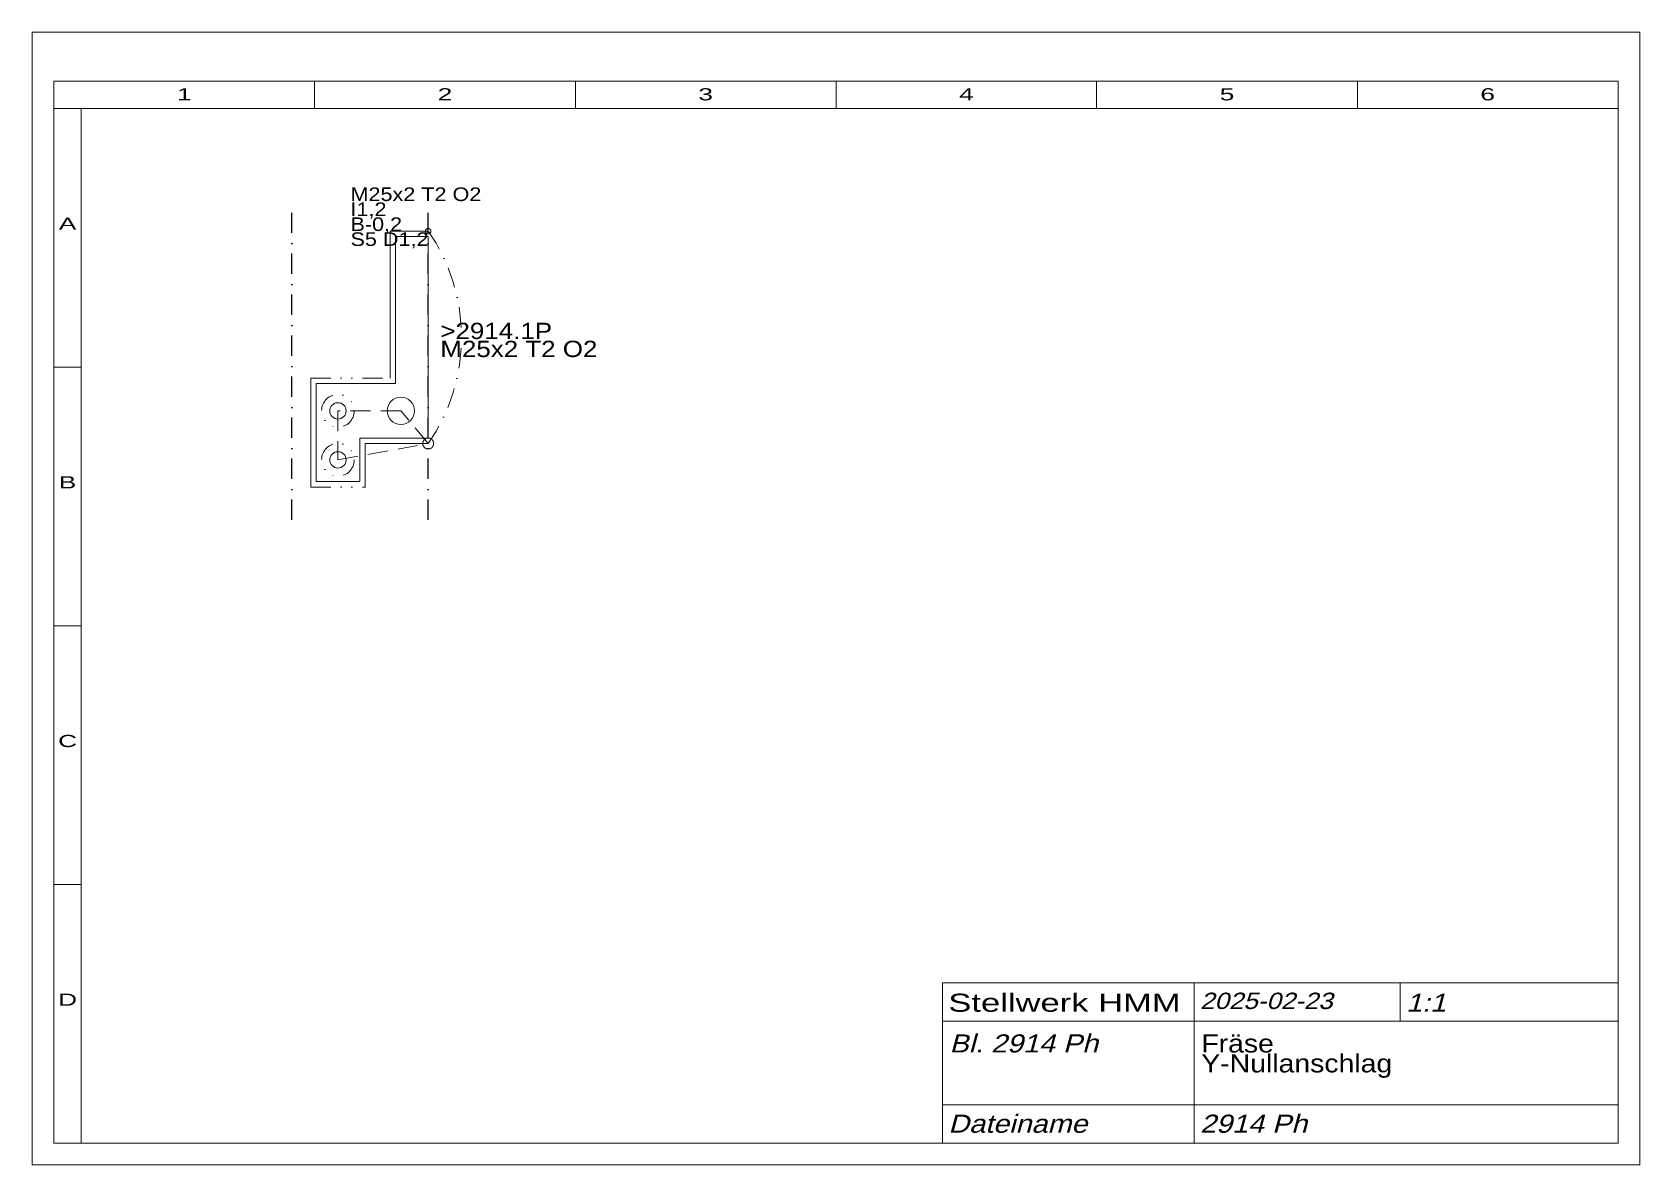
# Model space of a CAD drawing. Extents: x 1 to 296, y 1 to 209.
import ezdxf
from ezdxf.enums import TextEntityAlignment as Align

# ---------------------------------------------------------------- set-up
doc = ezdxf.new("R2010")
doc.units = 0
doc.header["$LTSCALE"] = 7.425
for name, pattern in [('DASHDOT', [1, 0.5, -0.25, 0, -0.25]), ('DASHED', [0.75, 0.5, -0.25]), ('DIVIDE', [1.25, 0.5, -0.25, 0, -0.25, 0, -0.25]), ('PHANTOM', [2.5, 1.25, -0.25, 0.25, -0.25, 0.25, -0.25])]:
    doc.linetypes.add(name, pattern=pattern)
for name, color, linetype, lineweight in [('2913_4 NULLANSCHLÄGE', 230, 'CONTINUOUS', 0), ('2914_1P', 134, 'CONTINUOUS', 0), ('2914___ NULLANSCHLÄGE', 230, 'CONTINUOUS', 13), ('_TEMP', 7, 'CONTINUOUS', 50), ('BESCHRIFTUNG', 7, 'CONTINUOUS', 25), ('MITTELLINIEN', 5, 'DASHDOT', 25), ('STANDARD', 7, 'CONTINUOUS', 0)]:
    doc.layers.add(name, color=color, linetype=linetype, lineweight=lineweight)
doc.styles.add('Arial', font='arial.ttf')

msp = doc.modelspace()

# ---------------------------------------------------------------- linework, layer by layer
at = {"layer": '2913_4 NULLANSCHLÄGE'}
for p, q in [((67.67, 171.46), (67.67, 144.46)), ((67.67, 171.46), (73.67, 171.46)), ((73.67, 134.46), (73.67, 171.46)), ((53.11, 144.46), (53.11, 126.46)), ((61.11, 126.46), (61.11, 134.46)), ((61.11, 134.46), (73.67, 134.46)), ((53.11, 126.46), (61.11, 126.46))]:
    msp.add_line(p, q, dxfattribs=at)
at = {"layer": '2913_4 NULLANSCHLÄGE', "color": 230}
msp.add_line((53.11, 144.46), (67.67, 144.46), dxfattribs=at)
at = {"layer": '2914_1P'}
for p, q in [((66.67, 172.46), (66.67, 145.46)), ((66.67, 172.46), (73.67, 172.46)), ((52.11, 145.46), (52.11, 125.46)), ((62.11, 133.46), (73.67, 133.46)), ((62.11, 125.46), (62.11, 133.46))]:
    msp.add_line(p, q, dxfattribs=at)
at = {"layer": '2914_1P', "linetype": 'DIVIDE'}
for p, q in [((52.11, 145.46), (66.67, 145.46)), ((52.11, 125.46), (62.11, 125.46))]:
    msp.add_line(p, q, dxfattribs=at)
at = {"layer": '2914_1P', "linetype": 'DASHED'}
for p, q in [((57.11, 139.46), (57.11, 130.46)), ((68.67, 139.46), (57.11, 139.46)), ((73.67, 133.46), (68.67, 139.46)), ((57.11, 130.46), (73.67, 133.46))]:
    msp.add_line(p, q, dxfattribs=at)
at = {"layer": '2914_1P', "linetype": 'PHANTOM'}
for centre, radius in [((73.67, 172.46), 0.5), ((73.67, 133.46), 1)]:
    msp.add_circle(centre, radius, dxfattribs=at)
at = {"layer": '2914_1P', "linetype": 'DIVIDE'}
for centre in [(57.11, 139.46), (57.11, 130.46)]:
    msp.add_circle(centre, 3, dxfattribs=at)
at = {"layer": '2914_1P'}
for centre, radius in [((68.67, 139.46), 2.5), ((57.11, 139.46), 1.5), ((57.11, 130.46), 1.5)]:
    msp.add_circle(centre, radius, dxfattribs=at)
at = {"layer": '2914___ NULLANSCHLÄGE', "linetype": 'DASHDOT'}
msp.add_arc((45.59, 152.96), 34.19, 325.226, 394.774, dxfattribs=at)
at = {"layer": '_TEMP', "lineweight": 0}
for p, q in [((168.02, 34.4), (291.91, 34.4)), ((168.02, 34.4), (168.02, 5)), ((214.22, 34.4), (214.22, 5)), ((252.02, 34.4), (252.02, 27.4)), ((168.02, 27.4), (291.91, 27.4)), ((168.02, 12), (291.91, 12))]:
    msp.add_line(p, q, dxfattribs=at)
at = {"layer": 'MITTELLINIEN'}
for p, q in [((48.67, 119.46), (48.67, 176.46)), ((73.67, 119.46), (73.67, 176.46))]:
    msp.add_line(p, q, dxfattribs=at)
at = {"layer": 'STANDARD'}
for p, q in [((296, 209), (1, 209)), ((1, 209), (1, 1)), ((296, 1), (296, 209)), ((292, 200), (5, 200)), ((5, 200), (5, 195)), ((52.83, 200), (52.83, 195)), ((100.67, 200), (100.67, 195)), ((148.5, 200), (148.5, 195)), ((196.33, 200), (196.33, 195)), ((244.17, 200), (244.17, 195)), ((292, 200), (292, 195)), ((5, 195), (5, 5)), ((10, 195), (5, 195)), ((10, 195), (10, 5)), ((292, 195), (10, 195)), ((292, 5), (292, 195)), ((5, 147.5), (10, 147.5)), ((5, 100), (10, 100)), ((5, 52.5), (10, 52.5)), ((5, 5), (10, 5)), ((10, 5), (292, 5)), ((1, 1), (296, 1))]:
    msp.add_line(p, q, dxfattribs=at)

# ---------------------------------------------------------------- texts
at = {"layer": '2914_1P', "linetype": 'DASHDOT', "insert": (59.41, 169.27), "char_height": 2.5, "attachment_point": 7, "line_spacing_factor": 0.66, "style": 'Arial'}
msp.add_mtext('\\W1.135082;M25x2 T2 O2\\PI1,2 \\PB-0,2\\PS5 D1,2', dxfattribs=at)
at = {"layer": 'BESCHRIFTUNG', "style": 'Arial', "width": 1.365378}
msp.add_text('Stellwerk HMM', height=3.325, dxfattribs=at).set_placement((169.11, 32.44), align=Align.TOP_LEFT)
at = {"layer": 'BESCHRIFTUNG', "style": 'Arial', "oblique": 15}
for s, height, width, p in [('2025-02-23', 3, 1.135137, (215.31, 32.62)), ('1:1', 3.325, 1.134865, (253.11, 32.44)), ('Bl. 2914 Ph', 3.325, 1.134935, (169.33, 24.96)), ('Dateiname', 3.325, 1.135074, (169.11, 10.22)), ('2914 Ph', 3.325, 1.135098, (215.31, 10.22))]:
    msp.add_text(s, height=height, dxfattribs=dict(at, width=width)).set_placement(p, align=Align.TOP_LEFT)
at = {"layer": 'BESCHRIFTUNG', "linetype": 'DASHDOT', "insert": (75.9, 149.29), "char_height": 3, "attachment_point": 7, "line_spacing_factor": 0.66, "style": 'Arial'}
msp.add_mtext('\\W1.135110;>2914.1P\\PM25x2 T2 O2', dxfattribs=at)
at = {"layer": 'BESCHRIFTUNG', "insert": (215.53, 24.96), "char_height": 3.325, "attachment_point": 1, "line_spacing_factor": 0.66, "style": 'Arial'}
msp.add_mtext('\\W1.121577;Fräse\\PY-Nullanschlag', dxfattribs=at)
at = {"layer": 'STANDARD', "style": 'Arial'}
for s, width, p in [('1', 1.547923, (28.92, 196.47)), ('2', 1.547922, (76.75, 196.47)), ('3', 1.547923, (124.58, 196.47)), ('4', 1.547923, (172.42, 196.47)), ('5', 1.547922, (220.25, 196.47)), ('6', 1.547923, (268.08, 196.47)), ('A', 1.547987, (7.5, 172.72)), ('B', 1.547987, (7.5, 125.22)), ('C', 1.548103, (7.5, 77.72)), ('D', 1.548104, (7.5, 30.22))]:
    msp.add_text(s, height=2.23, dxfattribs=dict(at, width=width)).set_placement(p, align=Align.CENTER)

doc.saveas('drawing.dxf')
